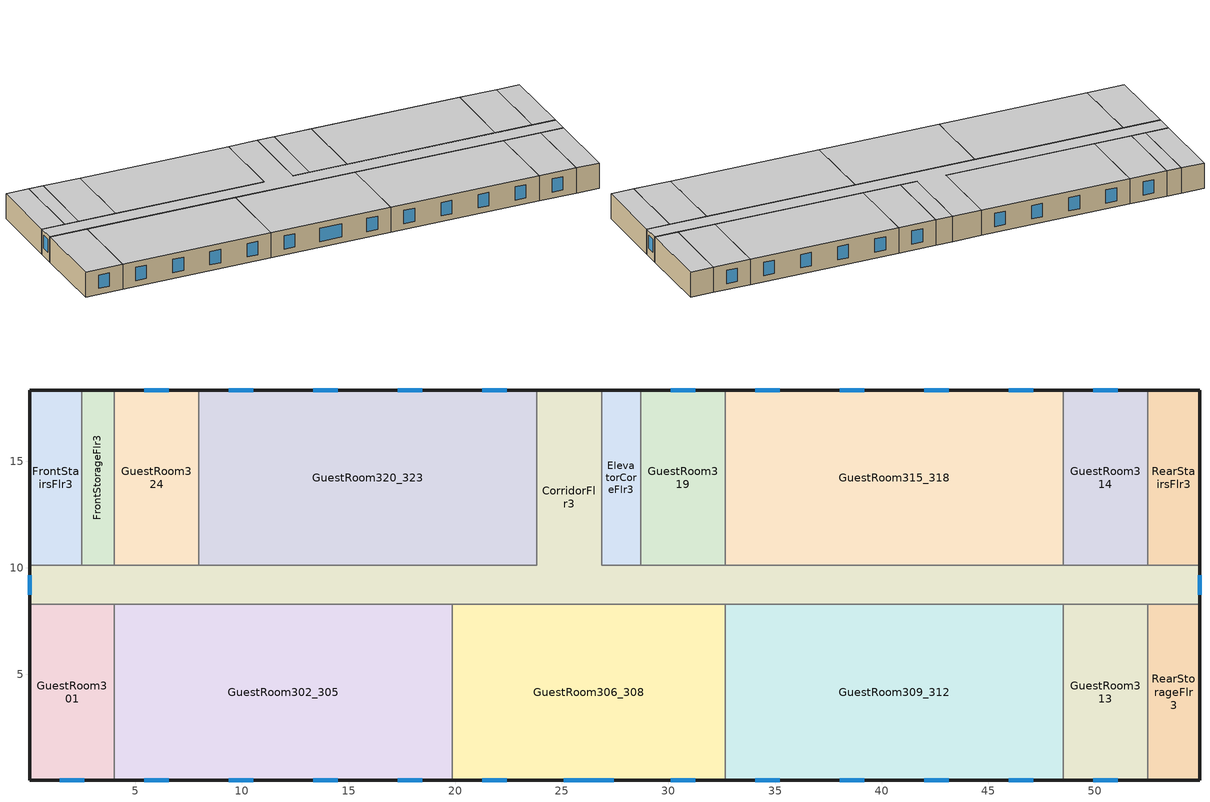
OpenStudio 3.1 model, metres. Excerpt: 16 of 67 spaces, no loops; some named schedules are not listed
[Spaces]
CorridorFlr3
 floor to CorridorFlr2 (NACM_Interior Floor): 26.87,18.34 26.87,10.11 54.91,10.11 54.91,8.28 0.05,8.28 0.05,10.11 23.82,10.11 23.82,18.34 z6.1
 wall outside (Base_CZ12-NonresMetalFrameWallU055): 0.05,10.11 0.05,8.28 / 54.91,8.28 54.91,10.11 / 26.87,18.34 23.82,18.34 z6.1:8.84
 wall to RearStairsFlr3 (NACM_Interior Wall): 54.91,10.11 52.47,10.11 z6.1:8.84
 wall to GuestRoom320_323 (NACM_Interior Wall): 23.82,18.34 23.82,10.11 7.97,10.11 z6.1:8.84
 wall to GuestRoom324 (NACM_Interior Wall): 7.97,10.11 4.01,10.11 z6.1:8.84
 wall to FrontStorageFlr3 (NACM_Interior Wall): 4.01,10.11 2.49,10.11 z6.1:8.84
 wall to FrontStairsFlr3 (NACM_Interior Wall): 2.49,10.11 0.05,10.11 z6.1:8.84
 wall to GuestRoom301 (NACM_Interior Wall): 0.05,8.28 4.01,8.28 z6.1:8.84
 wall to GuestRoom302_305 (NACM_Interior Wall): 4.01,8.28 19.86,8.28 z6.1:8.84
 wall to GuestRoom306_308 (NACM_Interior Wall): 19.86,8.28 32.66,8.28 z6.1:8.84
 wall to GuestRoom309_312 (NACM_Interior Wall): 32.66,8.28 48.51,8.28 z6.1:8.84
 wall to GuestRoom313 (NACM_Interior Wall): 48.51,8.28 52.47,8.28 z6.1:8.84
 wall to RearStorageFlr3 (NACM_Interior Wall): 52.47,8.28 54.91,8.28 z6.1:8.84
 wall to GuestRoom314 (NACM_Interior Wall): 52.47,10.11 48.51,10.11 z6.1:8.84
 wall to GuestRoom315_318 (NACM_Interior Wall): 48.51,10.11 32.66,10.11 z6.1:8.84
 wall to GuestRoom319 (NACM_Interior Wall): 32.66,10.11 28.7,10.11 z6.1:8.84
 wall to ElevatorCoreFlr3 (NACM_Interior Wall): 28.7,10.11 26.87,10.11 26.87,18.34 z6.1:8.84
 window (Base_AllCZ_FixedWinU34_NRes): 0.05,9.66 0.05,8.73 / 54.91,8.73 54.91,9.66 z6.94:8.36
 ceiling to CorridorFlr4: 54.91,8.28 54.91,10.11 26.87,10.11 26.87,18.34 23.82,18.34 23.82,10.11 0.05,10.11 0.05,8.28 z8.84
RearStairsFlr3
 floor to RearStairsFlr2 (NACM_Interior Floor): 54.91,18.34 54.91,10.11 52.47,10.11 52.47,18.34 z6.1
 wall outside (Base_CZ12-NonresMetalFrameWallU055): 54.91,10.11 54.91,18.34 52.47,18.34 z6.1:8.84
 wall to GuestRoom314: 52.47,18.34 52.47,10.11 z6.1:8.84
 ceiling to RearStairsFlr4: 54.91,10.11 54.91,18.34 52.47,18.34 52.47,10.11 z8.84
GuestRoom320_323
 floor to GuestRoom220_223 (NACM_Interior Floor): 23.82,18.34 23.82,10.11 7.97,10.11 7.97,18.34 z6.1
 wall outside (Base_CZ12-ResMetalFrameWallU069): 23.82,18.34 7.97,18.34 z6.1:8.84
 wall to GuestRoom324 (NACM_Interior Wall): 7.97,18.34 7.97,10.11 z6.1:8.84
 window (Base_AllCZ_FixedWinU36_Res): 22.41,18.34 21.27,18.34 / 18.45,18.34 17.31,18.34 / 14.49,18.34 13.35,18.34 / 10.52,18.34 9.39,18.34 z6.75:8.19
 ceiling to GuestRoom420_423: 23.82,10.11 23.82,18.34 7.97,18.34 7.97,10.11 z8.84
GuestRoom324
 floor to GuestRoom224 (NACM_Interior Floor): 7.97,18.34 7.97,10.11 4.01,10.11 4.01,18.34 z6.1
 wall outside (Base_CZ12-ResMetalFrameWallU069): 7.97,18.34 4.01,18.34 z6.1:8.84
 wall to FrontStorageFlr3: 4.01,18.34 4.01,10.11 z6.1:8.84
 window (Base_AllCZ_FixedWinU36_Res): 6.56,18.34 5.42,18.34 z6.75:8.19
 ceiling to GuestRoom424: 7.97,10.11 7.97,18.34 4.01,18.34 4.01,10.11 z8.84
FrontStorageFlr3
 floor to FrontStorageFlr2 (NACM_Interior Floor): 4.01,18.34 4.01,10.11 2.49,10.11 2.49,18.34 z6.1
 wall outside (Base_CZ12-NonresMetalFrameWallU055): 4.01,18.34 2.49,18.34 z6.1:8.84
 wall to FrontStairsFlr3: 2.49,18.34 2.49,10.11 z6.1:8.84
 ceiling to FrontStorageFlr4: 4.01,10.11 4.01,18.34 2.49,18.34 2.49,10.11 z8.84
FrontStairsFlr3
 floor to FrontStairsFlr2 (NACM_Interior Floor): 2.49,18.34 2.49,10.11 0.05,10.11 0.05,18.34 z6.1
 wall outside (Base_CZ12-NonresMetalFrameWallU055): 2.49,18.34 0.05,18.34 0.05,10.11 z6.1:8.84
 ceiling to FrontStairsFlr4: 2.49,10.11 2.49,18.34 0.05,18.34 0.05,10.11 z8.84
GuestRoom301
 floor to GuestRoom201 (NACM_Interior Floor): 4.01,8.28 4.01,0.05 0.05,0.05 0.05,8.28 z6.1
 wall outside (Base_CZ12-ResMetalFrameWallU069): 0.05,8.28 0.05,0.05 4.01,0.05 z6.1:8.84
 wall to GuestRoom302_305 (NACM_Interior Wall): 4.01,0.05 4.01,8.28 z6.1:8.84
 window (Base_AllCZ_FixedWinU36_Res): 1.46,0.05 2.6,0.05 z6.75:8.19
 ceiling to GuestRoom401: 4.01,0.05 4.01,8.28 0.05,8.28 0.05,0.05 z8.84
GuestRoom302_305
 floor to GuestRoom202_205 (NACM_Interior Floor): 19.86,8.28 19.86,0.05 4.01,0.05 4.01,8.28 z6.1
 wall outside (Base_CZ12-ResMetalFrameWallU069): 4.01,0.05 19.86,0.05 z6.1:8.84
 wall to GuestRoom306_308 (NACM_Interior Wall): 19.86,0.05 19.86,8.28 z6.1:8.84
 window (Base_AllCZ_FixedWinU36_Res): 5.42,0.05 6.56,0.05 / 9.39,0.05 10.52,0.05 / 13.35,0.05 14.49,0.05 / 17.31,0.05 18.45,0.05 z6.75:8.19
 ceiling to GuestRoom402_405: 19.86,0.05 19.86,8.28 4.01,8.28 4.01,0.05 z8.84
GuestRoom306_308
 floor to GuestRoom206_208 (NACM_Interior Floor): 32.66,8.28 32.66,0.05 19.86,0.05 19.86,8.28 z6.1
 wall outside (Base_CZ12-ResMetalFrameWallU069): 19.86,0.05 32.66,0.05 z6.1:8.84
 wall to GuestRoom309_312 (NACM_Interior Wall): 32.66,0.05 32.66,8.28 z6.1:8.84
 window (Base_AllCZ_FixedWinU36_Res): 21.27,0.05 22.41,0.05 / 25.08,0.05 27.44,0.05 / 30.11,0.05 31.25,0.05 z6.75:8.19
 ceiling to GuestRoom406_408: 32.66,0.05 32.66,8.28 19.86,8.28 19.86,0.05 z8.84
GuestRoom309_312
 floor to GuestRoom209_212 (NACM_Interior Floor): 48.51,8.28 48.51,0.05 32.66,0.05 32.66,8.28 z6.1
 wall outside (Base_CZ12-ResMetalFrameWallU069): 32.66,0.05 48.51,0.05 z6.1:8.84
 wall to GuestRoom313 (NACM_Interior Wall): 48.51,0.05 48.51,8.28 z6.1:8.84
 window (Base_AllCZ_FixedWinU36_Res): 34.07,0.05 35.21,0.05 / 38.04,0.05 39.18,0.05 / 42,0.05 43.14,0.05 / 45.96,0.05 47.1,0.05 z6.75:8.19
 ceiling to GuestRoom409_412: 48.51,0.05 48.51,8.28 32.66,8.28 32.66,0.05 z8.84
GuestRoom313
 floor to GuestRoom213 (NACM_Interior Floor): 52.47,8.28 52.47,0.05 48.51,0.05 48.51,8.28 z6.1
 wall outside (Base_CZ12-ResMetalFrameWallU069): 48.51,0.05 52.47,0.05 z6.1:8.84
 wall to RearStorageFlr3 (NACM_Interior Wall): 52.47,0.05 52.47,8.28 z6.1:8.84
 window (Base_AllCZ_FixedWinU36_Res): 49.92,0.05 51.06,0.05 z6.75:8.19
 ceiling to GuestRoom413: 52.47,0.05 52.47,8.28 48.51,8.28 48.51,0.05 z8.84
RearStorageFlr3
 floor to RearStorageFlr2 (NACM_Interior Floor): 54.91,8.28 54.91,0.05 52.47,0.05 52.47,8.28 z6.1
 wall outside (Base_CZ12-NonresMetalFrameWallU055): 52.47,0.05 54.91,0.05 54.91,8.28 z6.1:8.84
 ceiling to RearStorageFlr4: 54.91,0.05 54.91,8.28 52.47,8.28 52.47,0.05 z8.84
GuestRoom314
 floor to GuestRoom214 (NACM_Interior Floor): 52.47,18.34 52.47,10.11 48.51,10.11 48.51,18.34 z6.1
 wall outside (Base_CZ12-ResMetalFrameWallU069): 52.47,18.34 48.51,18.34 z6.1:8.84
 wall to GuestRoom315_318 (NACM_Interior Wall): 48.51,18.34 48.51,10.11 z6.1:8.84
 window (Base_AllCZ_FixedWinU36_Res): 51.06,18.34 49.92,18.34 z6.75:8.19
 ceiling to GuestRoom414: 52.47,10.11 52.47,18.34 48.51,18.34 48.51,10.11 z8.84
GuestRoom315_318
 floor to GuestRoom215_218 (NACM_Interior Floor): 48.51,18.34 48.51,10.11 32.66,10.11 32.66,18.34 z6.1
 wall outside (Base_CZ12-ResMetalFrameWallU069): 48.51,18.34 32.66,18.34 z6.1:8.84
 wall to GuestRoom319 (NACM_Interior Wall): 32.66,18.34 32.66,10.11 z6.1:8.84
 window (Base_AllCZ_FixedWinU36_Res): 47.1,18.34 45.96,18.34 / 43.14,18.34 42,18.34 / 39.18,18.34 38.04,18.34 / 35.21,18.34 34.07,18.34 z6.75:8.19
 ceiling to GuestRoom415_418: 48.51,10.11 48.51,18.34 32.66,18.34 32.66,10.11 z8.84
GuestRoom319
 floor to GuestRoom219 (NACM_Interior Floor): 32.66,18.34 32.66,10.11 28.7,10.11 28.7,18.34 z6.1
 wall outside (Base_CZ12-ResMetalFrameWallU069): 32.66,18.34 28.7,18.34 z6.1:8.84
 wall to ElevatorCoreFlr3: 28.7,18.34 28.7,10.11 z6.1:8.84
 window (Base_AllCZ_FixedWinU36_Res): 31.25,18.34 30.11,18.34 z6.75:8.19
 ceiling to GuestRoom419: 32.66,10.11 32.66,18.34 28.7,18.34 28.7,10.11 z8.84
ElevatorCoreFlr3
 floor to ElevatorCoreFlr2 (NACM_Dropped Ceiling): 28.7,18.34 28.7,10.11 26.87,10.11 26.87,18.34 z6.1
 wall outside (Base_CZ12-NonresMetalFrameWallU055): 28.7,18.34 26.87,18.34 z6.1:8.84
 ceiling to ElevatorCoreFlr4: 28.7,10.11 28.7,18.34 26.87,18.34 26.87,10.11 z8.84
[Site]
SACRAMENTO EXECUTIVE: Latitude {deg}=38.58; Longitude {deg}=-121.49; Time Zone {hr}=-8; Elevation {m}=4.572
[SizingPeriod:DesignDay] Barometric Pressure {Pa}=101284; Wind Speed {m/s}=2.3; Sky Clearness=0; Rain Indicator=0; Snow Indicator=0; Day of Month=21; Daylight Saving Time Indicator=0; Humidity Indicating Type=Wetbulb; Dry-Bulb Temperature Range Modifier Type=DefaultMultipliers
Name | Maximum Dry-Bulb Temperature {C} | Daily Dry-Bulb Temperature Range {deltaC} | Humidity Indicating Conditions at Maximum Dry-Bulb | Wind Direction {deg} | Month | Day Type | Solar Model Indicator | ASHRAE Taub | ASHRAE Taud
SACRAMENTO EXECUTIVE Ann Htg 99.6% Condns DB | -0.3 | 0 | -0.3 | 330 | 12 | WinterDesignDay | ASHRAEClearSky
SACRAMENTO EXECUTIVE  June .4% Condns DB=>MCWB | 39.4 | 16.5 | 21.6 | 220 | 6 | SummerDesignDay | ASHRAETau | 0.362 | 2.413
SACRAMENTO EXECUTIVE  July .4% Condns DB=>MCWB | 40.1 | 17.7 | 22 | 220 | 7 | SummerDesignDay | ASHRAETau | 0.363 | 2.407
SACRAMENTO EXECUTIVE  August .4% Condns DB=>MCWB | 40.1 | 17.5 | 21.2 | 220 | 8 | SummerDesignDay | ASHRAETau | 0.347 | 2.442
[Site:WaterMainsTemperature]
Calculation Method=Schedule; Temperature Schedule=WaterMainCZ12
[Building]
Hotel Small: North Axis {deg}=0
[Material]
Name | Roughness | Thickness {m} | Conductivity {W/m-K} | Density {kg/m3} | Specific Heat {J/kg-K} | Thermal Absorptance | Solar Absorptance | Visible Absorptance
Stucco - 7/8 in.; Stucco - 7/8 in. 1 | MediumRough | 0.022352 | 0.700948 | 1855.1 | 837.36 | 0.9 | 0.7 | 0.8
Air - Metal Wall Framing - 16 or 24 in. OC; Air - Metal Wall Framing - 16 or 24 in. OC 1; Air - Metal Wall Framing - 16 or 24 in. OC 2 | Smooth | 0.1397 | 1.22017 | 1.28148 | 1004.832
Gypsum Board - 1/2 in.; Gypsum Board - 1/2 in. 1 | Smooth | 0.0127 | 0.158656 | 640.739 | 1130.436 | 0.9 | 0.7 | 0.8
Compliance Insulation R10.06 | Smooth | 0.0407817 | 0.0230188 | 16.0185 | 1130.436
Gypsum Board - 5/8 in. | MediumRough | 0.016002 | 0.158656 | 640.739 | 1130.436 | 0.9 | 0.7 | 0.8
Concrete - 140 lb/ft3 - 4 in. | Smooth | 0.1016 | 1.9514 | 2239.06 | 921.096
Metal Deck - 1/16 in. | MediumRough | 0.0015875 | 45.3452 | 7820.53 | 502.416 | 0.9 | 0.7 | 0.8
Acoustic Tile - 3/4 in. | MediumRough | 0.01905 | 0.0576335 | 288.332 | 795.492 | 0.9 | 0.7 | 0.8
Compliance Insulation R2.00 | Smooth | 0.00810768 | 0.0230188 | 16.0185 | 1130.436
Compliance Insulation R0.20 | Smooth | 0.000810768 | 0.0230188 | 16.0185 | 1130.436
Compliance Insulation R0.10 | Smooth | 0.000405384 | 0.0230188 | 16.0185 | 1130.436
Compliance Insulation R14.60 | Smooth | 0.0591861 | 0.0230188 | 16.0185 | 1130.436
Compliance Insulation R1.41 | Smooth | 0.00571591 | 0.0230188 | 16.0185 | 1130.436
Compliance Insulation R0.02 | Smooth | 8.10768e-05 | 0.0230188 | 16.0185 | 1130.436
Carpet - 3/4 in. 2 | Smooth | 0.01905 | 0.0455183 | 288.332 | 1381.644 | 0.9 | 0.7 | 0.8
[Construction]
Base_CZ12-NonresMetalFrameWallU055: Stucco - 7/8 in., Compliance Insulation R14.60, Compliance Insulation R1.41, Compliance Insulation R0.02, Compliance Insulation R0.02, Air - Metal Wall Framing - 16 or 24 in. OC, Gypsum Board - 1/2 in.
Base_CZ12-ResMetalFrameWallU069: Stucco - 7/8 in. 1, Compliance Insulation R10.06, Compliance Insulation R2.00, Compliance Insulation R0.20, Compliance Insulation R0.10, Air - Metal Wall Framing - 16 or 24 in. OC 1, Gypsum Board - 1/2 in. 1
NACM_Interior Wall: Gypsum Board - 5/8 in., Air - Metal Wall Framing - 16 or 24 in. OC 2, Gypsum Board - 5/8 in.
NACM_Interior Floor: Metal Deck - 1/16 in., Concrete - 140 lb/ft3 - 4 in., Carpet - 3/4 in. 2
NACM_Dropped Ceiling: Acoustic Tile - 3/4 in.
Base_AllCZ_FixedWinU34_NRes: Base_AllCZ_FixedWinU34_NRes Material
Base_AllCZ_FixedWinU36_Res: Base_AllCZ_FixedWinU36_Res Material
[WindowMaterial:SimpleGlazingSystem] Visible Transmittance=0.42
Name | U-Factor {W/m2-K} | Solar Heat Gain Coefficient
Base_AllCZ_FixedWinU34_NRes Material | 1.93061 | 0.22
Base_AllCZ_FixedWinU36_Res Material | 2.04417 | 0.25
[Space] Building Story=Building Story 3
Name | Thermal Zone | Design Specification Outdoor Air Object
CorridorFlr3; ElevatorCoreFlr3 | CorridorFlr3 Thermal Zone | CorridorFlr3 Thermal Zone Design Specification Outdoor Air
FrontStairsFlr3 | FrontStairsFlr3 Thermal Zone | FrontStairsFlr3 Thermal Zone Design Specification Outdoor Air
FrontStorageFlr3 | FrontStorageFlr3 Thermal Zone | FrontStorageFlr3 Thermal Zone Design Specification Outdoor Air
GuestRoom301 | GuestRoom301 Thermal Zone | GuestRoom301 Thermal Zone Design Specification Outdoor Air
GuestRoom302_305 | GuestRoom302_305 Thermal Zone | GuestRoom302_305 Thermal Zone Design Specification Outdoor Air
GuestRoom306_308 | GuestRoom306_308 Thermal Zone | GuestRoom306_308 Thermal Zone Design Specification Outdoor Air
GuestRoom309_312 | GuestRoom309_312 Thermal Zone | GuestRoom309_312 Thermal Zone Design Specification Outdoor Air
GuestRoom313 | GuestRoom313 Thermal Zone | GuestRoom313 Thermal Zone Design Specification Outdoor Air
GuestRoom314 | GuestRoom314 Thermal Zone | GuestRoom314 Thermal Zone Design Specification Outdoor Air
GuestRoom315_318 | GuestRoom315_318 Thermal Zone | GuestRoom315_318 Thermal Zone Design Specification Outdoor Air
GuestRoom319 | GuestRoom319 Thermal Zone | GuestRoom319 Thermal Zone Design Specification Outdoor Air
GuestRoom320_323 | GuestRoom320_323 Thermal Zone | GuestRoom320_323 Thermal Zone Design Specification Outdoor Air
GuestRoom324 | GuestRoom324 Thermal Zone | GuestRoom324 Thermal Zone Design Specification Outdoor Air
RearStairsFlr3 | RearStairsFlr3 Thermal Zone | RearStairsFlr3 Thermal Zone Design Specification Outdoor Air
RearStorageFlr3 | RearStorageFlr3 Thermal Zone | RearStorageFlr3 Thermal Zone Design Specification Outdoor Air
[ThermalZone] Multiplier=1; Use Ideal Air Loads=No
Name | Thermostat
CorridorFlr3 Thermal Zone | CorridorFlr3 Thermal Zone Thermostat
FrontStairsFlr3 Thermal Zone | FrontStairsFlr3 Thermal Zone Thermostat
FrontStorageFlr3 Thermal Zone | FrontStorageFlr3 Thermal Zone Thermostat
RearStairsFlr3 Thermal Zone | RearStairsFlr3 Thermal Zone Thermostat
RearStorageFlr3 Thermal Zone | RearStorageFlr3 Thermal Zone Thermostat
GuestRoom301 Thermal Zone | GuestRoom301 Thermal Zone Thermostat
GuestRoom302_305 Thermal Zone | GuestRoom302_305 Thermal Zone Thermostat
GuestRoom306_308 Thermal Zone | GuestRoom306_308 Thermal Zone Thermostat
GuestRoom309_312 Thermal Zone | GuestRoom309_312 Thermal Zone Thermostat
GuestRoom313 Thermal Zone | GuestRoom313 Thermal Zone Thermostat
GuestRoom314 Thermal Zone | GuestRoom314 Thermal Zone Thermostat
GuestRoom315_318 Thermal Zone | GuestRoom315_318 Thermal Zone Thermostat
GuestRoom319 Thermal Zone | GuestRoom319 Thermal Zone Thermostat
GuestRoom320_323 Thermal Zone | GuestRoom320_323 Thermal Zone Thermostat
GuestRoom324 Thermal Zone | GuestRoom324 Thermal Zone Thermostat
[BuildingStory]
Building Story 3
[People:Definition] Number of People Calculation Method=People/Area; Fraction Radiant=0.3
Name | People per Space Floor Area {person/m2} | Sensible Heat Fraction
CorridorFlr3 People Definition; FrontStairsFlr3 People Definition; FrontStorageFlr3 People Definition; RearStairsFlr3 People Definition; RearStorageFlr3 People Definition | 0.0538196 | 0.5
GuestRoom301 People Definition; GuestRoom302_305 People Definition; GuestRoom306_308 People Definition; GuestRoom309_312 People Definition; GuestRoom313 People Definition; GuestRoom314 People Definition; GuestRoom315_318 People Definition; GuestRoom319 People Definition; GuestRoom320_323 People Definition; GuestRoom324 People Definition | 0.0269098 | 0.6125
[People] Multiplier=1
Name | People Definition | Space or SpaceType | Number of People Schedule | Activity Level Schedule
CorridorFlr3 People | CorridorFlr3 People Definition | CorridorFlr3 | ResidentialCommonOccupancy | CorridorFlr3 People Activity Level
FrontStairsFlr3 People | FrontStairsFlr3 People Definition | FrontStairsFlr3 | ResidentialCommonOccupancy | FrontStairsFlr3 People Activity Level
FrontStorageFlr3 People | FrontStorageFlr3 People Definition | FrontStorageFlr3 | ResidentialCommonOccupancy | FrontStorageFlr3 People Activity Level
GuestRoom301 People | GuestRoom301 People Definition | GuestRoom301 | ResidentialLivingOccupancy | GuestRoom301 People Activity Level
GuestRoom302_305 People | GuestRoom302_305 People Definition | GuestRoom302_305 | ResidentialLivingOccupancy | GuestRoom302_305 People Activity Level
GuestRoom306_308 People | GuestRoom306_308 People Definition | GuestRoom306_308 | ResidentialLivingOccupancy | GuestRoom306_308 People Activity Level
GuestRoom309_312 People | GuestRoom309_312 People Definition | GuestRoom309_312 | ResidentialLivingOccupancy | GuestRoom309_312 People Activity Level
GuestRoom313 People | GuestRoom313 People Definition | GuestRoom313 | ResidentialLivingOccupancy | GuestRoom313 People Activity Level
GuestRoom314 People | GuestRoom314 People Definition | GuestRoom314 | ResidentialLivingOccupancy | GuestRoom314 People Activity Level
GuestRoom315_318 People | GuestRoom315_318 People Definition | GuestRoom315_318 | ResidentialLivingOccupancy | GuestRoom315_318 People Activity Level
GuestRoom319 People | GuestRoom319 People Definition | GuestRoom319 | ResidentialLivingOccupancy | GuestRoom319 People Activity Level
GuestRoom320_323 People | GuestRoom320_323 People Definition | GuestRoom320_323 | ResidentialLivingOccupancy | GuestRoom320_323 People Activity Level
GuestRoom324 People | GuestRoom324 People Definition | GuestRoom324 | ResidentialLivingOccupancy | GuestRoom324 People Activity Level
RearStairsFlr3 People | RearStairsFlr3 People Definition | RearStairsFlr3 | ResidentialCommonOccupancy | RearStairsFlr3 People Activity Level
RearStorageFlr3 People | RearStorageFlr3 People Definition | RearStorageFlr3 | ResidentialCommonOccupancy | RearStorageFlr3 People Activity Level
[SpaceInfiltration:DesignFlowRate] Temperature Term Coefficient=0; Velocity Squared Term Coefficient=0
Name | Space or SpaceType | Schedule | Design Flow Rate Calculation Method | Flow per Exterior Surface Area {m3/s-m2} | Constant Term Coefficient | Velocity Term Coefficient | Design Flow Rate {m3/s}
CorridorFlr3 Space Infiltration Design Flow Rate 1 | CorridorFlr3 | ResidentialCommonInfiltration | Flow/ExteriorWallArea | 0.00119482 | 0 | 0.224052
ElevatorCoreFlr3 Space Infiltration Design Flow Rate 1 | ElevatorCoreFlr3 | On | Flow/ExteriorWallArea | 0.00119482 | 0 | 0.224052
FrontStairsFlr3 Space Infiltration Design Flow Rate 1 | FrontStairsFlr3 | ResidentialCommonInfiltration | Flow/ExteriorWallArea | 0.00119482 | 0 | 0.224052
FrontStorageFlr3 Space Infiltration Design Flow Rate 1 | FrontStorageFlr3 | ResidentialCommonInfiltration | Flow/ExteriorWallArea | 0.00119482 | 0 | 0.224052
GuestRoom301 Space Infiltration Design Flow Rate 1 | GuestRoom301 | ResidentialLivingInfiltration | Flow/ExteriorWallArea | 0.00119482 | 0 | 0.224052
GuestRoom301 Space Infiltration Design Flow Rate 2 | GuestRoom301 | ResidentialLivingHVACAvail | Flow/Space |  | 1 | 0 | 0.0248499
GuestRoom302_305 Space Infiltration Design Flow Rate 1 | GuestRoom302_305 | ResidentialLivingInfiltration | Flow/ExteriorWallArea | 0.00119482 | 0 | 0.224052
GuestRoom302_305 Space Infiltration Design Flow Rate 2 | GuestRoom302_305 | ResidentialLivingHVACAvail | Flow/Space |  | 1 | 0 | 0.0993997
GuestRoom306_308 Space Infiltration Design Flow Rate 1 | GuestRoom306_308 | ResidentialLivingInfiltration | Flow/ExteriorWallArea | 0.00119482 | 0 | 0.224052
GuestRoom306_308 Space Infiltration Design Flow Rate 2 | GuestRoom306_308 | ResidentialLivingHVACAvail | Flow/Space |  | 1 | 0 | 0.0802844
GuestRoom309_312 Space Infiltration Design Flow Rate 1 | GuestRoom309_312 | ResidentialLivingInfiltration | Flow/ExteriorWallArea | 0.00119482 | 0 | 0.224052
GuestRoom309_312 Space Infiltration Design Flow Rate 2 | GuestRoom309_312 | ResidentialLivingHVACAvail | Flow/Space |  | 1 | 0 | 0.0993997
GuestRoom313 Space Infiltration Design Flow Rate 1 | GuestRoom313 | ResidentialLivingInfiltration | Flow/ExteriorWallArea | 0.00119482 | 0 | 0.224052
GuestRoom313 Space Infiltration Design Flow Rate 2 | GuestRoom313 | ResidentialLivingHVACAvail | Flow/Space |  | 1 | 0 | 0.0248499
GuestRoom314 Space Infiltration Design Flow Rate 1 | GuestRoom314 | ResidentialLivingInfiltration | Flow/ExteriorWallArea | 0.00119482 | 0 | 0.224052
GuestRoom314 Space Infiltration Design Flow Rate 2 | GuestRoom314 | ResidentialLivingHVACAvail | Flow/Space |  | 1 | 0 | 0.024848
GuestRoom315_318 Space Infiltration Design Flow Rate 1 | GuestRoom315_318 | ResidentialLivingInfiltration | Flow/ExteriorWallArea | 0.00119482 | 0 | 0.224052
GuestRoom315_318 Space Infiltration Design Flow Rate 2 | GuestRoom315_318 | ResidentialLivingHVACAvail | Flow/Space |  | 1 | 0 | 0.0993921
GuestRoom319 Space Infiltration Design Flow Rate 1 | GuestRoom319 | ResidentialLivingInfiltration | Flow/ExteriorWallArea | 0.00119482 | 0 | 0.224052
GuestRoom319 Space Infiltration Design Flow Rate 2 | GuestRoom319 | ResidentialLivingHVACAvail | Flow/Space |  | 1 | 0 | 0.0248484
GuestRoom320_323 Space Infiltration Design Flow Rate 1 | GuestRoom320_323 | ResidentialLivingInfiltration | Flow/ExteriorWallArea | 0.00119482 | 0 | 0.224052
GuestRoom320_323 Space Infiltration Design Flow Rate 2 | GuestRoom320_323 | ResidentialLivingHVACAvail | Flow/Space |  | 1 | 0 | 0.0993921
GuestRoom324 Space Infiltration Design Flow Rate 1 | GuestRoom324 | ResidentialLivingInfiltration | Flow/ExteriorWallArea | 0.00119482 | 0 | 0.224052
GuestRoom324 Space Infiltration Design Flow Rate 2 | GuestRoom324 | ResidentialLivingHVACAvail | Flow/Space |  | 1 | 0 | 0.024848
RearStairsFlr3 Space Infiltration Design Flow Rate 1 | RearStairsFlr3 | ResidentialCommonInfiltration | Flow/ExteriorWallArea | 0.00119482 | 0 | 0.224052
RearStorageFlr3 Space Infiltration Design Flow Rate 1 | RearStorageFlr3 | ResidentialCommonInfiltration | Flow/ExteriorWallArea | 0.00119482 | 0 | 0.224052
[Lights:Definition] Design Level Calculation Method=Watts/Area; Return Air Fraction=0
Name | Watts per Space Floor Area {W/m2} | Fraction Radiant
CorridorFlr3 Regulated Lights Definition; FrontStairsFlr3 Regulated Lights Definition; FrontStorageFlr3 Regulated Lights Definition; RearStairsFlr3 Regulated Lights Definition; RearStorageFlr3 Regulated Lights Definition | 4.30556 | 0.97
GuestRoom301 Non-Regulated Lights Definition; GuestRoom302_305 Non-Regulated Lights Definition; GuestRoom309_312 Non-Regulated Lights Definition; GuestRoom313 Non-Regulated Lights Definition | 13.6356 | 0.2
GuestRoom306_308 Non-Regulated Lights Definition | 13.0355 | 0.2
GuestRoom314 Non-Regulated Lights Definition; GuestRoom315_318 Non-Regulated Lights Definition; GuestRoom320_323 Non-Regulated Lights Definition; GuestRoom324 Non-Regulated Lights Definition | 13.6363 | 0.2
GuestRoom319 Non-Regulated Lights Definition | 13.6362 | 0.2
[Lights] Fraction Replaceable=1
Name | Lights Definition | Space or SpaceType | Schedule
CorridorFlr3 Regulated Lights | CorridorFlr3 Regulated Lights Definition | CorridorFlr3 | ResidentialCommonLights
FrontStairsFlr3 Regulated Lights | FrontStairsFlr3 Regulated Lights Definition | FrontStairsFlr3 | ResidentialCommonLights
FrontStorageFlr3 Regulated Lights | FrontStorageFlr3 Regulated Lights Definition | FrontStorageFlr3 | ResidentialCommonLights
GuestRoom301 Non-Regulated Lights | GuestRoom301 Non-Regulated Lights Definition | GuestRoom301 | T24R_ILtg
GuestRoom302_305 Non-Regulated Lights | GuestRoom302_305 Non-Regulated Lights Definition | GuestRoom302_305 | T24R_ILtg
GuestRoom306_308 Non-Regulated Lights | GuestRoom306_308 Non-Regulated Lights Definition | GuestRoom306_308 | T24R_ILtg
GuestRoom309_312 Non-Regulated Lights | GuestRoom309_312 Non-Regulated Lights Definition | GuestRoom309_312 | T24R_ILtg
GuestRoom313 Non-Regulated Lights | GuestRoom313 Non-Regulated Lights Definition | GuestRoom313 | T24R_ILtg
GuestRoom314 Non-Regulated Lights | GuestRoom314 Non-Regulated Lights Definition | GuestRoom314 | T24R_ILtg
GuestRoom315_318 Non-Regulated Lights | GuestRoom315_318 Non-Regulated Lights Definition | GuestRoom315_318 | T24R_ILtg
GuestRoom319 Non-Regulated Lights | GuestRoom319 Non-Regulated Lights Definition | GuestRoom319 | T24R_ILtg
GuestRoom320_323 Non-Regulated Lights | GuestRoom320_323 Non-Regulated Lights Definition | GuestRoom320_323 | T24R_ILtg
GuestRoom324 Non-Regulated Lights | GuestRoom324 Non-Regulated Lights Definition | GuestRoom324 | T24R_ILtg
RearStairsFlr3 Regulated Lights | RearStairsFlr3 Regulated Lights Definition | RearStairsFlr3 | ResidentialCommonLights
RearStorageFlr3 Regulated Lights | RearStorageFlr3 Regulated Lights Definition | RearStorageFlr3 | ResidentialCommonLights
[ElectricEquipment:Definition] Design Level Calculation Method=Watts/Area; Fraction Lost=0
Name | Watts per Space Floor Area {W/m2} | Fraction Latent | Fraction Radiant
GuestRoom301 Recepticle Loads Definition | 112.197 | 0.0172722 | 0.302022
GuestRoom301 Process Electric Loads Definition | 41.2495 | 0 | 0
GuestRoom302_305 Recepticle Loads Definition; GuestRoom309_312 Recepticle Loads Definition; GuestRoom313 Recepticle Loads Definition | 112.198 | 0.0172722 | 0.302022
GuestRoom302_305 Process Electric Loads Definition; GuestRoom309_312 Process Electric Loads Definition; GuestRoom313 Process Electric Loads Definition | 41.2496 | 0 | 0
GuestRoom306_308 Recepticle Loads Definition | 104.183 | 0.0172722 | 0.302022
GuestRoom306_308 Process Electric Loads Definition | 38.3029 | 0 | 0
GuestRoom314 Recepticle Loads Definition; GuestRoom315_318 Recepticle Loads Definition; GuestRoom320_323 Recepticle Loads Definition; GuestRoom324 Recepticle Loads Definition | 112.205 | 0.0172722 | 0.302022
GuestRoom314 Process Electric Loads Definition; GuestRoom315_318 Process Electric Loads Definition; GuestRoom320_323 Process Electric Loads Definition; GuestRoom324 Process Electric Loads Definition | 41.2526 | 0 | 0
GuestRoom319 Recepticle Loads Definition | 112.204 | 0.0172722 | 0.302022
GuestRoom319 Process Electric Loads Definition | 41.252 | 0 | 0
[ElectricEquipment]
Name | Electric Equipment Definition | Space or SpaceType | Schedule
GuestRoom301 Recepticle Loads | GuestRoom301 Recepticle Loads Definition | GuestRoom301 | GuestRoom301-RecptSch
GuestRoom301 Process Electric Loads | GuestRoom301 Process Electric Loads Definition | GuestRoom301 | GuestRoom301-ProcESch
GuestRoom302_305 Recepticle Loads | GuestRoom302_305 Recepticle Loads Definition | GuestRoom302_305 | GuestRoom302_305-RecptSch
GuestRoom302_305 Process Electric Loads | GuestRoom302_305 Process Electric Loads Definition | GuestRoom302_305 | GuestRoom302_305-ProcESch
GuestRoom306_308 Recepticle Loads | GuestRoom306_308 Recepticle Loads Definition | GuestRoom306_308 | GuestRoom306_308-RecptSch
GuestRoom306_308 Process Electric Loads | GuestRoom306_308 Process Electric Loads Definition | GuestRoom306_308 | GuestRoom306_308-ProcESch
GuestRoom309_312 Recepticle Loads | GuestRoom309_312 Recepticle Loads Definition | GuestRoom309_312 | GuestRoom309_312-RecptSch
GuestRoom309_312 Process Electric Loads | GuestRoom309_312 Process Electric Loads Definition | GuestRoom309_312 | GuestRoom309_312-ProcESch
GuestRoom313 Recepticle Loads | GuestRoom313 Recepticle Loads Definition | GuestRoom313 | GuestRoom313-RecptSch
GuestRoom313 Process Electric Loads | GuestRoom313 Process Electric Loads Definition | GuestRoom313 | GuestRoom313-ProcESch
GuestRoom314 Recepticle Loads | GuestRoom314 Recepticle Loads Definition | GuestRoom314 | GuestRoom314-RecptSch
GuestRoom314 Process Electric Loads | GuestRoom314 Process Electric Loads Definition | GuestRoom314 | GuestRoom314-ProcESch
GuestRoom315_318 Recepticle Loads | GuestRoom315_318 Recepticle Loads Definition | GuestRoom315_318 | GuestRoom315_318-RecptSch
GuestRoom315_318 Process Electric Loads | GuestRoom315_318 Process Electric Loads Definition | GuestRoom315_318 | GuestRoom315_318-ProcESch
GuestRoom319 Recepticle Loads | GuestRoom319 Recepticle Loads Definition | GuestRoom319 | GuestRoom319-RecptSch
GuestRoom319 Process Electric Loads | GuestRoom319 Process Electric Loads Definition | GuestRoom319 | GuestRoom319-ProcESch
GuestRoom320_323 Recepticle Loads | GuestRoom320_323 Recepticle Loads Definition | GuestRoom320_323 | GuestRoom320_323-RecptSch
GuestRoom320_323 Process Electric Loads | GuestRoom320_323 Process Electric Loads Definition | GuestRoom320_323 | GuestRoom320_323-ProcESch
GuestRoom324 Recepticle Loads | GuestRoom324 Recepticle Loads Definition | GuestRoom324 | GuestRoom324-RecptSch
GuestRoom324 Process Electric Loads | GuestRoom324 Process Electric Loads Definition | GuestRoom324 | GuestRoom324-ProcESch
[ThermostatSetpoint:DualSetpoint]
Name | Heating Setpoint Temperature Schedule | Cooling Setpoint Temperature Schedule
CorridorFlr3 Thermal Zone Thermostat; FrontStairsFlr3 Thermal Zone Thermostat; FrontStorageFlr3 Thermal Zone Thermostat; RearStairsFlr3 Thermal Zone Thermostat; RearStorageFlr3 Thermal Zone Thermostat | ResidentialCommonHtgSetpt | ResidentialCommonClgSetpt
GuestRoom301 Thermal Zone Thermostat; GuestRoom302_305 Thermal Zone Thermostat; GuestRoom306_308 Thermal Zone Thermostat; GuestRoom309_312 Thermal Zone Thermostat; GuestRoom313 Thermal Zone Thermostat; GuestRoom314 Thermal Zone Thermostat; GuestRoom315_318 Thermal Zone Thermostat; GuestRoom319 Thermal Zone Thermostat; GuestRoom320_323 Thermal Zone Thermostat; GuestRoom324 Thermal Zone Thermostat | ResidentialLivingHtgSetpt | ResidentialLivingClgSetpt
[DesignSpecification:OutdoorAir] Outdoor Air Method=Maximum; Outdoor Air Flow per Person {m3/s-person}=0
Name | Outdoor Air Flow per Floor Area {m3/s-m2}
CorridorFlr3 Thermal Zone Design Specification Outdoor Air; FrontStairsFlr3 Thermal Zone Design Specification Outdoor Air; FrontStorageFlr3 Thermal Zone Design Specification Outdoor Air; RearStairsFlr3 Thermal Zone Design Specification Outdoor Air; RearStorageFlr3 Thermal Zone Design Specification Outdoor Air | 0.000762
GuestRoom301 Thermal Zone Design Specification Outdoor Air; GuestRoom302_305 Thermal Zone Design Specification Outdoor Air; GuestRoom306_308 Thermal Zone Design Specification Outdoor Air; GuestRoom309_312 Thermal Zone Design Specification Outdoor Air; GuestRoom313 Thermal Zone Design Specification Outdoor Air; GuestRoom314 Thermal Zone Design Specification Outdoor Air; GuestRoom315_318 Thermal Zone Design Specification Outdoor Air; GuestRoom319 Thermal Zone Design Specification Outdoor Air; GuestRoom320_323 Thermal Zone Design Specification Outdoor Air; GuestRoom324 Thermal Zone Design Specification Outdoor Air | 0
[Schedule:Day]
Schedule:Day #62; Schedule:Day #64; Schedule:Day #66; Schedule:Day #78; Schedule:Day #80: 24, 0, 146.536
Schedule:Day #68; Schedule:Day #69; Schedule:Day #70; Schedule:Day #71; Schedule:Day #72; Schedule:Day #73; Schedule:Day #74; Schedule:Day #75; Schedule:Day #76; Schedule:Day #77: 24, 0, 117.228
[Schedule:Week]
GuestRoom301-RecptSch-wk1: GuestRoom301-RecptSch-da1, GuestRoom301-RecptSch-da2, GuestRoom301-RecptSch-da2, GuestRoom301-RecptSch-da2, GuestRoom301-RecptSch-da2, GuestRoom301-RecptSch-da2, GuestRoom301-RecptSch-da1, GuestRoom301-RecptSch-da1, GuestRoom301-RecptSch-da2, GuestRoom301-RecptSch-da3, GuestRoom301-RecptSch-da1, GuestRoom301-RecptSch-da1
GuestRoom301-RecptSch-wk2: GuestRoom301-RecptSch-da4, GuestRoom301-RecptSch-da5, GuestRoom301-RecptSch-da5, GuestRoom301-RecptSch-da5, GuestRoom301-RecptSch-da5, GuestRoom301-RecptSch-da5, GuestRoom301-RecptSch-da4, GuestRoom301-RecptSch-da4, GuestRoom301-RecptSch-da5, GuestRoom301-RecptSch-da3, GuestRoom301-RecptSch-da4, GuestRoom301-RecptSch-da4
GuestRoom301-RecptSch-wk3: GuestRoom301-RecptSch-da6, GuestRoom301-RecptSch-da7, GuestRoom301-RecptSch-da7, GuestRoom301-RecptSch-da7, GuestRoom301-RecptSch-da7, GuestRoom301-RecptSch-da7, GuestRoom301-RecptSch-da6, GuestRoom301-RecptSch-da6, GuestRoom301-RecptSch-da7, GuestRoom301-RecptSch-da3, GuestRoom301-RecptSch-da6, GuestRoom301-RecptSch-da6
GuestRoom301-RecptSch-wk4: GuestRoom301-RecptSch-da8, GuestRoom301-RecptSch-da9, GuestRoom301-RecptSch-da9, GuestRoom301-RecptSch-da9, GuestRoom301-RecptSch-da9, GuestRoom301-RecptSch-da9, GuestRoom301-RecptSch-da8, GuestRoom301-RecptSch-da8, GuestRoom301-RecptSch-da9, GuestRoom301-RecptSch-da3, GuestRoom301-RecptSch-da8, GuestRoom301-RecptSch-da8
GuestRoom301-RecptSch-wk5: GuestRoom301-RecptSch-da10, GuestRoom301-RecptSch-da11, GuestRoom301-RecptSch-da11, GuestRoom301-RecptSch-da11, GuestRoom301-RecptSch-da11, GuestRoom301-RecptSch-da11, GuestRoom301-RecptSch-da10, GuestRoom301-RecptSch-da10, GuestRoom301-RecptSch-da11, GuestRoom301-RecptSch-da3, GuestRoom301-RecptSch-da10, GuestRoom301-RecptSch-da10
GuestRoom301-RecptSch-wk6: GuestRoom301-RecptSch-da12, GuestRoom301-RecptSch-da13, GuestRoom301-RecptSch-da13, GuestRoom301-RecptSch-da13, GuestRoom301-RecptSch-da13, GuestRoom301-RecptSch-da13, GuestRoom301-RecptSch-da12, GuestRoom301-RecptSch-da12, GuestRoom301-RecptSch-da13, GuestRoom301-RecptSch-da3, GuestRoom301-RecptSch-da12, GuestRoom301-RecptSch-da12
GuestRoom301-RecptSch-wk7: GuestRoom301-RecptSch-da14, GuestRoom301-RecptSch-da15, GuestRoom301-RecptSch-da15, GuestRoom301-RecptSch-da15, GuestRoom301-RecptSch-da15, GuestRoom301-RecptSch-da15, GuestRoom301-RecptSch-da14, GuestRoom301-RecptSch-da14, GuestRoom301-RecptSch-da15, GuestRoom301-RecptSch-da3, GuestRoom301-RecptSch-da14, GuestRoom301-RecptSch-da14
GuestRoom301-RecptSch-wk8: GuestRoom301-RecptSch-da16, GuestRoom301-RecptSch-da17, GuestRoom301-RecptSch-da17, GuestRoom301-RecptSch-da17, GuestRoom301-RecptSch-da17, GuestRoom301-RecptSch-da17, GuestRoom301-RecptSch-da16, GuestRoom301-RecptSch-da16, GuestRoom301-RecptSch-da17, GuestRoom301-RecptSch-da3, GuestRoom301-RecptSch-da16, GuestRoom301-RecptSch-da16
GuestRoom301-RecptSch-wk9: GuestRoom301-RecptSch-da18, GuestRoom301-RecptSch-da19, GuestRoom301-RecptSch-da19, GuestRoom301-RecptSch-da19, GuestRoom301-RecptSch-da19, GuestRoom301-RecptSch-da19, GuestRoom301-RecptSch-da18, GuestRoom301-RecptSch-da18, GuestRoom301-RecptSch-da19, GuestRoom301-RecptSch-da3, GuestRoom301-RecptSch-da18, GuestRoom301-RecptSch-da18
GuestRoom301-RecptSch-wk10: GuestRoom301-RecptSch-da20, GuestRoom301-RecptSch-da21, GuestRoom301-RecptSch-da21, GuestRoom301-RecptSch-da21, GuestRoom301-RecptSch-da21, GuestRoom301-RecptSch-da21, GuestRoom301-RecptSch-da20, GuestRoom301-RecptSch-da20, GuestRoom301-RecptSch-da21, GuestRoom301-RecptSch-da3, GuestRoom301-RecptSch-da20, GuestRoom301-RecptSch-da20
GuestRoom301-RecptSch-wk11: GuestRoom301-RecptSch-da22, GuestRoom301-RecptSch-da23, GuestRoom301-RecptSch-da23, GuestRoom301-RecptSch-da23, GuestRoom301-RecptSch-da23, GuestRoom301-RecptSch-da23, GuestRoom301-RecptSch-da22, GuestRoom301-RecptSch-da22, GuestRoom301-RecptSch-da23, GuestRoom301-RecptSch-da3, GuestRoom301-RecptSch-da22, GuestRoom301-RecptSch-da22
GuestRoom301-RecptSch-wk12: GuestRoom301-RecptSch-da24, GuestRoom301-RecptSch-da25, GuestRoom301-RecptSch-da25, GuestRoom301-RecptSch-da25, GuestRoom301-RecptSch-da25, GuestRoom301-RecptSch-da25, GuestRoom301-RecptSch-da24, GuestRoom301-RecptSch-da24, GuestRoom301-RecptSch-da25, GuestRoom301-RecptSch-da3, GuestRoom301-RecptSch-da24, GuestRoom301-RecptSch-da24
GuestRoom301-ProcESch-wk1: GuestRoom301-ProcESch-da1, GuestRoom301-ProcESch-da2, GuestRoom301-ProcESch-da2, GuestRoom301-ProcESch-da2, GuestRoom301-ProcESch-da2, GuestRoom301-ProcESch-da2, GuestRoom301-ProcESch-da1, GuestRoom301-ProcESch-da1, GuestRoom301-ProcESch-da2, GuestRoom301-ProcESch-da3, GuestRoom301-ProcESch-da1, GuestRoom301-ProcESch-da1
GuestRoom301-ProcESch-wk2: GuestRoom301-ProcESch-da4, GuestRoom301-ProcESch-da5, GuestRoom301-ProcESch-da5, GuestRoom301-ProcESch-da5, GuestRoom301-ProcESch-da5, GuestRoom301-ProcESch-da5, GuestRoom301-ProcESch-da4, GuestRoom301-ProcESch-da4, GuestRoom301-ProcESch-da5, GuestRoom301-ProcESch-da3, GuestRoom301-ProcESch-da4, GuestRoom301-ProcESch-da4
GuestRoom301-ProcESch-wk3: GuestRoom301-ProcESch-da6, GuestRoom301-ProcESch-da7, GuestRoom301-ProcESch-da7, GuestRoom301-ProcESch-da7, GuestRoom301-ProcESch-da7, GuestRoom301-ProcESch-da7, GuestRoom301-ProcESch-da6, GuestRoom301-ProcESch-da6, GuestRoom301-ProcESch-da7, GuestRoom301-ProcESch-da3, GuestRoom301-ProcESch-da6, GuestRoom301-ProcESch-da6
GuestRoom301-ProcESch-wk4: GuestRoom301-ProcESch-da8, GuestRoom301-ProcESch-da9, GuestRoom301-ProcESch-da9, GuestRoom301-ProcESch-da9, GuestRoom301-ProcESch-da9, GuestRoom301-ProcESch-da9, GuestRoom301-ProcESch-da8, GuestRoom301-ProcESch-da8, GuestRoom301-ProcESch-da9, GuestRoom301-ProcESch-da3, GuestRoom301-ProcESch-da8, GuestRoom301-ProcESch-da8
GuestRoom301-ProcESch-wk5: GuestRoom301-ProcESch-da10, GuestRoom301-ProcESch-da11, GuestRoom301-ProcESch-da11, GuestRoom301-ProcESch-da11, GuestRoom301-ProcESch-da11, GuestRoom301-ProcESch-da11, GuestRoom301-ProcESch-da10, GuestRoom301-ProcESch-da10, GuestRoom301-ProcESch-da11, GuestRoom301-ProcESch-da3, GuestRoom301-ProcESch-da10, GuestRoom301-ProcESch-da10
GuestRoom301-ProcESch-wk6: GuestRoom301-ProcESch-da12, GuestRoom301-ProcESch-da13, GuestRoom301-ProcESch-da13, GuestRoom301-ProcESch-da13, GuestRoom301-ProcESch-da13, GuestRoom301-ProcESch-da13, GuestRoom301-ProcESch-da12, GuestRoom301-ProcESch-da12, GuestRoom301-ProcESch-da13, GuestRoom301-ProcESch-da3, GuestRoom301-ProcESch-da12, GuestRoom301-ProcESch-da12
GuestRoom301-ProcESch-wk7: GuestRoom301-ProcESch-da14, GuestRoom301-ProcESch-da15, GuestRoom301-ProcESch-da15, GuestRoom301-ProcESch-da15, GuestRoom301-ProcESch-da15, GuestRoom301-ProcESch-da15, GuestRoom301-ProcESch-da14, GuestRoom301-ProcESch-da14, GuestRoom301-ProcESch-da15, GuestRoom301-ProcESch-da3, GuestRoom301-ProcESch-da14, GuestRoom301-ProcESch-da14
GuestRoom301-ProcESch-wk8: GuestRoom301-ProcESch-da16, GuestRoom301-ProcESch-da17, GuestRoom301-ProcESch-da17, GuestRoom301-ProcESch-da17, GuestRoom301-ProcESch-da17, GuestRoom301-ProcESch-da17, GuestRoom301-ProcESch-da16, GuestRoom301-ProcESch-da16, GuestRoom301-ProcESch-da17, GuestRoom301-ProcESch-da3, GuestRoom301-ProcESch-da16, GuestRoom301-ProcESch-da16
GuestRoom301-ProcESch-wk9: GuestRoom301-ProcESch-da18, GuestRoom301-ProcESch-da19, GuestRoom301-ProcESch-da19, GuestRoom301-ProcESch-da19, GuestRoom301-ProcESch-da19, GuestRoom301-ProcESch-da19, GuestRoom301-ProcESch-da18, GuestRoom301-ProcESch-da18, GuestRoom301-ProcESch-da19, GuestRoom301-ProcESch-da3, GuestRoom301-ProcESch-da18, GuestRoom301-ProcESch-da18
GuestRoom301-ProcESch-wk10: GuestRoom301-ProcESch-da20, GuestRoom301-ProcESch-da21, GuestRoom301-ProcESch-da21, GuestRoom301-ProcESch-da21, GuestRoom301-ProcESch-da21, GuestRoom301-ProcESch-da21, GuestRoom301-ProcESch-da20, GuestRoom301-ProcESch-da20, GuestRoom301-ProcESch-da21, GuestRoom301-ProcESch-da3, GuestRoom301-ProcESch-da20, GuestRoom301-ProcESch-da20
[Schedule:Year]
GuestRoom301-RecptSch: 1, 31, GuestRoom301-RecptSch-wk1, 2, 28, GuestRoom301-RecptSch-wk2, 3, 31, GuestRoom301-RecptSch-wk3, 4, 30, GuestRoom301-RecptSch-wk4, 5, 31, GuestRoom301-RecptSch-wk5, 6, 30, GuestRoom301-RecptSch-wk6, 7, 31, GuestRoom301-RecptSch-wk7, 8, 31, GuestRoom301-RecptSch-wk8, 9, 30, GuestRoom301-RecptSch-wk9, 10, 31, GuestRoom301-RecptSch-wk10, 11, 30, GuestRoom301-RecptSch-wk11, 12, 31, GuestRoom301-RecptSch-wk12
GuestRoom302_305-RecptSch: 1, 31, GuestRoom302_305-RecptSch-wk1, 2, 28, GuestRoom302_305-RecptSch-wk2, 3, 31, GuestRoom302_305-RecptSch-wk3, 4, 30, GuestRoom302_305-RecptSch-wk4, 5, 31, GuestRoom302_305-RecptSch-wk5, 6, 30, GuestRoom302_305-RecptSch-wk6, 7, 31, GuestRoom302_305-RecptSch-wk7, 8, 31, GuestRoom302_305-RecptSch-wk8, 9, 30, GuestRoom302_305-RecptSch-wk9, 10, 31, GuestRoom302_305-RecptSch-wk10, 11, 30, GuestRoom302_305-RecptSch-wk11, 12, 31, GuestRoom302_305-RecptSch-wk12
GuestRoom306_308-RecptSch: 1, 31, GuestRoom306_308-RecptSch-wk1, 2, 28, GuestRoom306_308-RecptSch-wk2, 3, 31, GuestRoom306_308-RecptSch-wk3, 4, 30, GuestRoom306_308-RecptSch-wk4, 5, 31, GuestRoom306_308-RecptSch-wk5, 6, 30, GuestRoom306_308-RecptSch-wk6, 7, 31, GuestRoom306_308-RecptSch-wk7, 8, 31, GuestRoom306_308-RecptSch-wk8, 9, 30, GuestRoom306_308-RecptSch-wk9, 10, 31, GuestRoom306_308-RecptSch-wk10, 11, 30, GuestRoom306_308-RecptSch-wk11, 12, 31, GuestRoom306_308-RecptSch-wk12
GuestRoom309_312-RecptSch: 1, 31, GuestRoom309_312-RecptSch-wk1, 2, 28, GuestRoom309_312-RecptSch-wk2, 3, 31, GuestRoom309_312-RecptSch-wk3, 4, 30, GuestRoom309_312-RecptSch-wk4, 5, 31, GuestRoom309_312-RecptSch-wk5, 6, 30, GuestRoom309_312-RecptSch-wk6, 7, 31, GuestRoom309_312-RecptSch-wk7, 8, 31, GuestRoom309_312-RecptSch-wk8, 9, 30, GuestRoom309_312-RecptSch-wk9, 10, 31, GuestRoom309_312-RecptSch-wk10, 11, 30, GuestRoom309_312-RecptSch-wk11, 12, 31, GuestRoom309_312-RecptSch-wk12
GuestRoom313-RecptSch: 1, 31, GuestRoom313-RecptSch-wk1, 2, 28, GuestRoom313-RecptSch-wk2, 3, 31, GuestRoom313-RecptSch-wk3, 4, 30, GuestRoom313-RecptSch-wk4, 5, 31, GuestRoom313-RecptSch-wk5, 6, 30, GuestRoom313-RecptSch-wk6, 7, 31, GuestRoom313-RecptSch-wk7, 8, 31, GuestRoom313-RecptSch-wk8, 9, 30, GuestRoom313-RecptSch-wk9, 10, 31, GuestRoom313-RecptSch-wk10, 11, 30, GuestRoom313-RecptSch-wk11, 12, 31, GuestRoom313-RecptSch-wk12
GuestRoom314-RecptSch: 1, 31, GuestRoom314-RecptSch-wk1, 2, 28, GuestRoom314-RecptSch-wk2, 3, 31, GuestRoom314-RecptSch-wk3, 4, 30, GuestRoom314-RecptSch-wk4, 5, 31, GuestRoom314-RecptSch-wk5, 6, 30, GuestRoom314-RecptSch-wk6, 7, 31, GuestRoom314-RecptSch-wk7, 8, 31, GuestRoom314-RecptSch-wk8, 9, 30, GuestRoom314-RecptSch-wk9, 10, 31, GuestRoom314-RecptSch-wk10, 11, 30, GuestRoom314-RecptSch-wk11, 12, 31, GuestRoom314-RecptSch-wk12
GuestRoom315_318-RecptSch: 1, 31, GuestRoom315_318-RecptSch-wk1, 2, 28, GuestRoom315_318-RecptSch-wk2, 3, 31, GuestRoom315_318-RecptSch-wk3, 4, 30, GuestRoom315_318-RecptSch-wk4, 5, 31, GuestRoom315_318-RecptSch-wk5, 6, 30, GuestRoom315_318-RecptSch-wk6, 7, 31, GuestRoom315_318-RecptSch-wk7, 8, 31, GuestRoom315_318-RecptSch-wk8, 9, 30, GuestRoom315_318-RecptSch-wk9, 10, 31, GuestRoom315_318-RecptSch-wk10, 11, 30, GuestRoom315_318-RecptSch-wk11, 12, 31, GuestRoom315_318-RecptSch-wk12
GuestRoom319-RecptSch: 1, 31, GuestRoom319-RecptSch-wk1, 2, 28, GuestRoom319-RecptSch-wk2, 3, 31, GuestRoom319-RecptSch-wk3, 4, 30, GuestRoom319-RecptSch-wk4, 5, 31, GuestRoom319-RecptSch-wk5, 6, 30, GuestRoom319-RecptSch-wk6, 7, 31, GuestRoom319-RecptSch-wk7, 8, 31, GuestRoom319-RecptSch-wk8, 9, 30, GuestRoom319-RecptSch-wk9, 10, 31, GuestRoom319-RecptSch-wk10, 11, 30, GuestRoom319-RecptSch-wk11, 12, 31, GuestRoom319-RecptSch-wk12
GuestRoom320_323-RecptSch: 1, 31, GuestRoom320_323-RecptSch-wk1, 2, 28, GuestRoom320_323-RecptSch-wk2, 3, 31, GuestRoom320_323-RecptSch-wk3, 4, 30, GuestRoom320_323-RecptSch-wk4, 5, 31, GuestRoom320_323-RecptSch-wk5, 6, 30, GuestRoom320_323-RecptSch-wk6, 7, 31, GuestRoom320_323-RecptSch-wk7, 8, 31, GuestRoom320_323-RecptSch-wk8, 9, 30, GuestRoom320_323-RecptSch-wk9, 10, 31, GuestRoom320_323-RecptSch-wk10, 11, 30, GuestRoom320_323-RecptSch-wk11, 12, 31, GuestRoom320_323-RecptSch-wk12
GuestRoom324-RecptSch: 1, 31, GuestRoom324-RecptSch-wk1, 2, 28, GuestRoom324-RecptSch-wk2, 3, 31, GuestRoom324-RecptSch-wk3, 4, 30, GuestRoom324-RecptSch-wk4, 5, 31, GuestRoom324-RecptSch-wk5, 6, 30, GuestRoom324-RecptSch-wk6, 7, 31, GuestRoom324-RecptSch-wk7, 8, 31, GuestRoom324-RecptSch-wk8, 9, 30, GuestRoom324-RecptSch-wk9, 10, 31, GuestRoom324-RecptSch-wk10, 11, 30, GuestRoom324-RecptSch-wk11, 12, 31, GuestRoom324-RecptSch-wk12
GuestRoom301-ProcESch: 1, 31, GuestRoom301-ProcESch-wk1, 2, 28, GuestRoom301-ProcESch-wk2, 3, 31, GuestRoom301-ProcESch-wk3, 4, 30, GuestRoom301-ProcESch-wk4, 5, 31, GuestRoom301-ProcESch-wk5, 6, 30, GuestRoom301-ProcESch-wk6, 7, 31, GuestRoom301-ProcESch-wk7, 8, 31, GuestRoom301-ProcESch-wk8, 9, 30, GuestRoom301-ProcESch-wk9, 10, 31, GuestRoom301-ProcESch-wk10, 11, 30, GuestRoom301-ProcESch-wk11, 12, 31, GuestRoom301-ProcESch-wk12
GuestRoom302_305-ProcESch: 1, 31, GuestRoom302_305-ProcESch-wk1, 2, 28, GuestRoom302_305-ProcESch-wk2, 3, 31, GuestRoom302_305-ProcESch-wk3, 4, 30, GuestRoom302_305-ProcESch-wk4, 5, 31, GuestRoom302_305-ProcESch-wk5, 6, 30, GuestRoom302_305-ProcESch-wk6, 7, 31, GuestRoom302_305-ProcESch-wk7, 8, 31, GuestRoom302_305-ProcESch-wk8, 9, 30, GuestRoom302_305-ProcESch-wk9, 10, 31, GuestRoom302_305-ProcESch-wk10, 11, 30, GuestRoom302_305-ProcESch-wk11, 12, 31, GuestRoom302_305-ProcESch-wk12
GuestRoom306_308-ProcESch: 1, 31, GuestRoom306_308-ProcESch-wk1, 2, 28, GuestRoom306_308-ProcESch-wk2, 3, 31, GuestRoom306_308-ProcESch-wk3, 4, 30, GuestRoom306_308-ProcESch-wk4, 5, 31, GuestRoom306_308-ProcESch-wk5, 6, 30, GuestRoom306_308-ProcESch-wk6, 7, 31, GuestRoom306_308-ProcESch-wk7, 8, 31, GuestRoom306_308-ProcESch-wk8, 9, 30, GuestRoom306_308-ProcESch-wk9, 10, 31, GuestRoom306_308-ProcESch-wk10, 11, 30, GuestRoom306_308-ProcESch-wk11, 12, 31, GuestRoom306_308-ProcESch-wk12
GuestRoom309_312-ProcESch: 1, 31, GuestRoom309_312-ProcESch-wk1, 2, 28, GuestRoom309_312-ProcESch-wk2, 3, 31, GuestRoom309_312-ProcESch-wk3, 4, 30, GuestRoom309_312-ProcESch-wk4, 5, 31, GuestRoom309_312-ProcESch-wk5, 6, 30, GuestRoom309_312-ProcESch-wk6, 7, 31, GuestRoom309_312-ProcESch-wk7, 8, 31, GuestRoom309_312-ProcESch-wk8, 9, 30, GuestRoom309_312-ProcESch-wk9, 10, 31, GuestRoom309_312-ProcESch-wk10, 11, 30, GuestRoom309_312-ProcESch-wk11, 12, 31, GuestRoom309_312-ProcESch-wk12
GuestRoom313-ProcESch: 1, 31, GuestRoom313-ProcESch-wk1, 2, 28, GuestRoom313-ProcESch-wk2, 3, 31, GuestRoom313-ProcESch-wk3, 4, 30, GuestRoom313-ProcESch-wk4, 5, 31, GuestRoom313-ProcESch-wk5, 6, 30, GuestRoom313-ProcESch-wk6, 7, 31, GuestRoom313-ProcESch-wk7, 8, 31, GuestRoom313-ProcESch-wk8, 9, 30, GuestRoom313-ProcESch-wk9, 10, 31, GuestRoom313-ProcESch-wk10, 11, 30, GuestRoom313-ProcESch-wk11, 12, 31, GuestRoom313-ProcESch-wk12
GuestRoom314-ProcESch: 1, 31, GuestRoom314-ProcESch-wk1, 2, 28, GuestRoom314-ProcESch-wk2, 3, 31, GuestRoom314-ProcESch-wk3, 4, 30, GuestRoom314-ProcESch-wk4, 5, 31, GuestRoom314-ProcESch-wk5, 6, 30, GuestRoom314-ProcESch-wk6, 7, 31, GuestRoom314-ProcESch-wk7, 8, 31, GuestRoom314-ProcESch-wk8, 9, 30, GuestRoom314-ProcESch-wk9, 10, 31, GuestRoom314-ProcESch-wk10, 11, 30, GuestRoom314-ProcESch-wk11, 12, 31, GuestRoom314-ProcESch-wk12
GuestRoom315_318-ProcESch: 1, 31, GuestRoom315_318-ProcESch-wk1, 2, 28, GuestRoom315_318-ProcESch-wk2, 3, 31, GuestRoom315_318-ProcESch-wk3, 4, 30, GuestRoom315_318-ProcESch-wk4, 5, 31, GuestRoom315_318-ProcESch-wk5, 6, 30, GuestRoom315_318-ProcESch-wk6, 7, 31, GuestRoom315_318-ProcESch-wk7, 8, 31, GuestRoom315_318-ProcESch-wk8, 9, 30, GuestRoom315_318-ProcESch-wk9, 10, 31, GuestRoom315_318-ProcESch-wk10, 11, 30, GuestRoom315_318-ProcESch-wk11, 12, 31, GuestRoom315_318-ProcESch-wk12
GuestRoom319-ProcESch: 1, 31, GuestRoom319-ProcESch-wk1, 2, 28, GuestRoom319-ProcESch-wk2, 3, 31, GuestRoom319-ProcESch-wk3, 4, 30, GuestRoom319-ProcESch-wk4, 5, 31, GuestRoom319-ProcESch-wk5, 6, 30, GuestRoom319-ProcESch-wk6, 7, 31, GuestRoom319-ProcESch-wk7, 8, 31, GuestRoom319-ProcESch-wk8, 9, 30, GuestRoom319-ProcESch-wk9, 10, 31, GuestRoom319-ProcESch-wk10, 11, 30, GuestRoom319-ProcESch-wk11, 12, 31, GuestRoom319-ProcESch-wk12
GuestRoom320_323-ProcESch: 1, 31, GuestRoom320_323-ProcESch-wk1, 2, 28, GuestRoom320_323-ProcESch-wk2, 3, 31, GuestRoom320_323-ProcESch-wk3, 4, 30, GuestRoom320_323-ProcESch-wk4, 5, 31, GuestRoom320_323-ProcESch-wk5, 6, 30, GuestRoom320_323-ProcESch-wk6, 7, 31, GuestRoom320_323-ProcESch-wk7, 8, 31, GuestRoom320_323-ProcESch-wk8, 9, 30, GuestRoom320_323-ProcESch-wk9, 10, 31, GuestRoom320_323-ProcESch-wk10, 11, 30, GuestRoom320_323-ProcESch-wk11, 12, 31, GuestRoom320_323-ProcESch-wk12
GuestRoom324-ProcESch: 1, 31, GuestRoom324-ProcESch-wk1, 2, 28, GuestRoom324-ProcESch-wk2, 3, 31, GuestRoom324-ProcESch-wk3, 4, 30, GuestRoom324-ProcESch-wk4, 5, 31, GuestRoom324-ProcESch-wk5, 6, 30, GuestRoom324-ProcESch-wk6, 7, 31, GuestRoom324-ProcESch-wk7, 8, 31, GuestRoom324-ProcESch-wk8, 9, 30, GuestRoom324-ProcESch-wk9, 10, 31, GuestRoom324-ProcESch-wk10, 11, 30, GuestRoom324-ProcESch-wk11, 12, 31, GuestRoom324-ProcESch-wk12
[Schedule:Ruleset]
Name | Default Day Schedule
CorridorFlr3 People Activity Level | Schedule:Day #62
FrontStairsFlr3 People Activity Level | Schedule:Day #64
FrontStorageFlr3 People Activity Level | Schedule:Day #66
GuestRoom301 People Activity Level | Schedule:Day #68
GuestRoom302_305 People Activity Level | Schedule:Day #69
GuestRoom306_308 People Activity Level | Schedule:Day #70
GuestRoom309_312 People Activity Level | Schedule:Day #71
GuestRoom313 People Activity Level | Schedule:Day #72
GuestRoom314 People Activity Level | Schedule:Day #73
GuestRoom315_318 People Activity Level | Schedule:Day #74
GuestRoom319 People Activity Level | Schedule:Day #75
GuestRoom320_323 People Activity Level | Schedule:Day #76
GuestRoom324 People Activity Level | Schedule:Day #77
RearStairsFlr3 People Activity Level | Schedule:Day #78
RearStorageFlr3 People Activity Level | Schedule:Day #80
